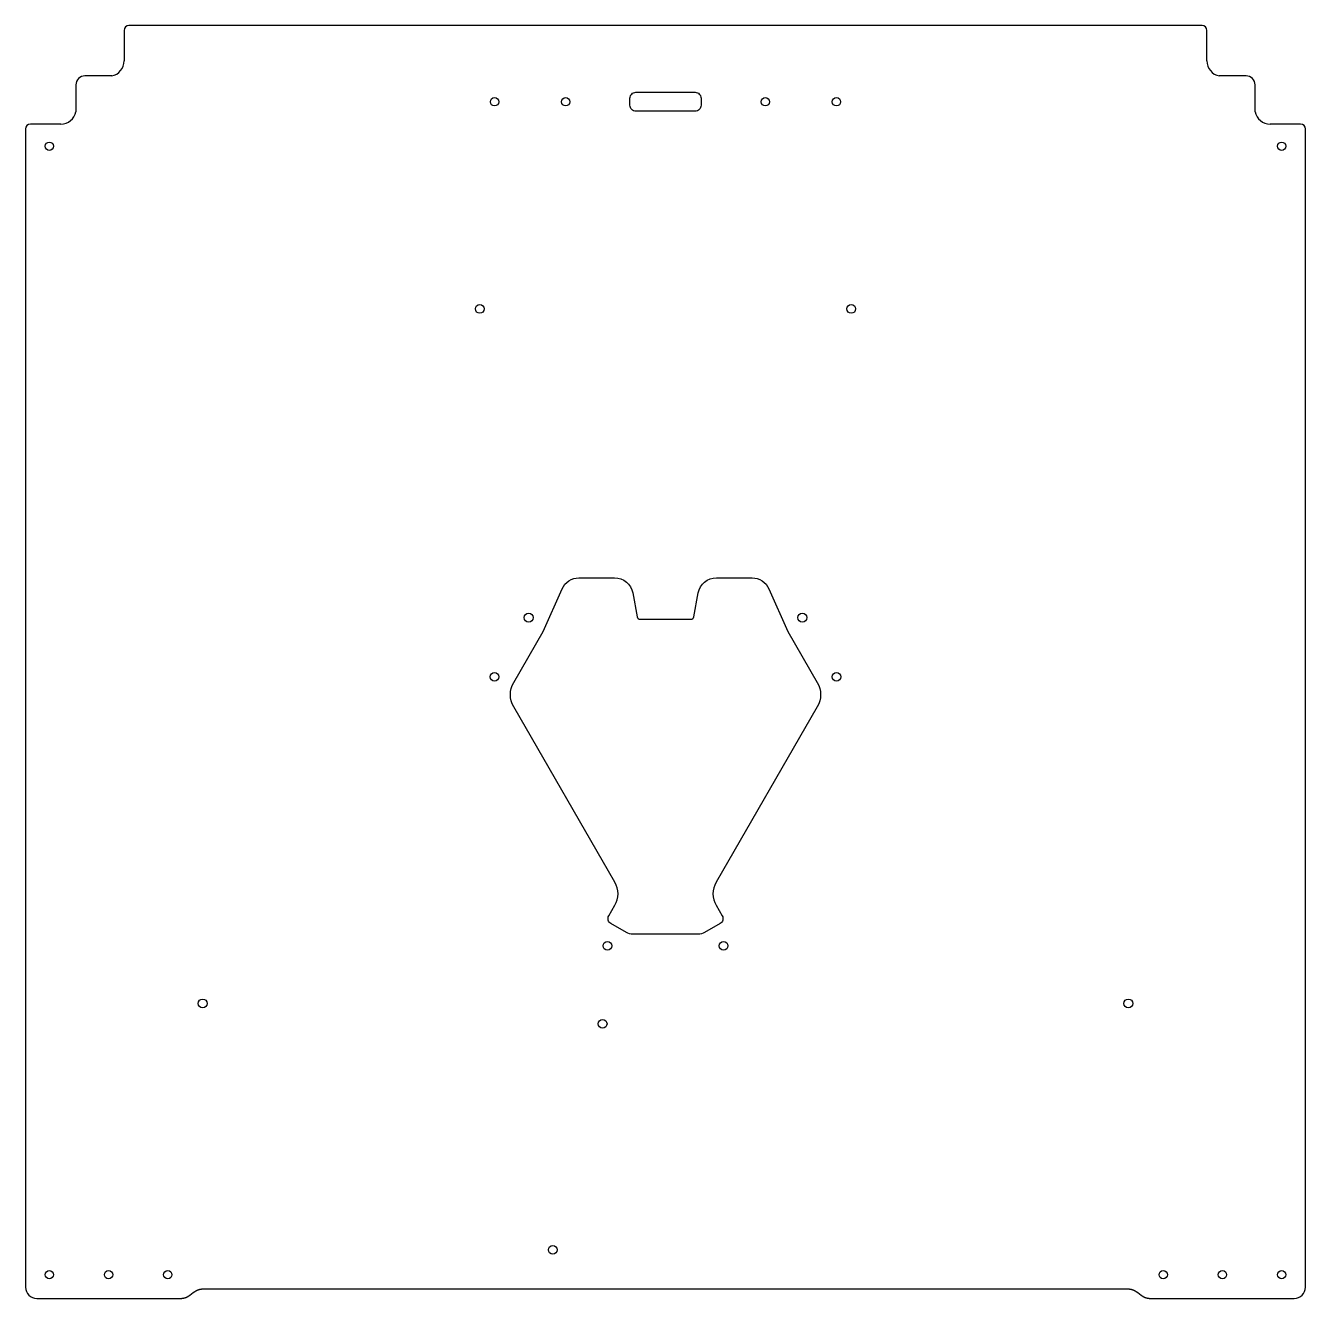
# Model space of a CAD drawing. Header units: millimetres. Extents: x -270 to 270, y -217 to 320.
import ezdxf

# ---------------------------------------------------------------- set-up
doc = ezdxf.new("R2010")
doc.units = ezdxf.units.MM
doc.layers.get('0').update_dxf_attribs({"linetype": 'CONTINUOUS'})

msp = doc.modelspace()

# ---------------------------------------------------------------- linework, layer by layer
for p, q in [((-225.1, 320), (-226.4, 320)), ((225.1, 320), (-225.1, 320)), ((226.4, 320), (225.1, 320)), ((-228.4, 318), (-228.4, 305.1)), ((228.4, 305.1), (228.4, 318)), ((-233.67, 298.8), (-245, 298.8)), ((245, 298.8), (233.67, 298.8)), ((-248.8, 295), (-248.8, 283.67)), ((248.8, 283.67), (248.8, 295)), ((-270, 276.4), (-270, 275.1)), ((-255.1, 278.4), (-268, 278.4)), ((268, 278.4), (255.1, 278.4)), ((270, 275.1), (270, 276.4)), ((-270, 275.1), (-270, -212.3)), ((270, -212.3), (270, 275.1)), ((-195, -213), (195, -213)), ((-265.3, -217), (-204.7, -217)), ((204.7, -217), (265.3, -217))]:
    msp.add_line(p, q)
for points in [[(-12.5, 291.86), (12.5, 291.86, -0.414214), (15, 289.36), (15, 286.36, -0.414214), (12.5, 283.86), (-12.5, 283.86, -0.414214), (-15, 286.36), (-15, 289.36, -0.414214)], [(13.82, -63.34), (-13.82, -63.34, -0.131652), (-16.47, -62.63), (-23.1, -58.79, -0.414214), (-23.94, -55.65), (-21.33, -51.14, 0.267949), (-21.33, -41.44), (-64.06, 32.56, -0.267949), (-64.06, 42.86), (-51.65, 64.35), (-43.63, 82.39, -0.296264), (-36.5, 87.01), (-21.5, 87.01, -0.361048), (-13.83, 80.65), (-11.93, 70.49, 0.361048), (-10.75, 69.51), (10.75, 69.51, 0.361048), (11.93, 70.49), (13.83, 80.65, -0.361048), (21.5, 87.01), (36.5, 87.01, -0.296264), (43.63, 82.39), (51.65, 64.35), (64.06, 42.86, -0.267949), (64.06, 32.56), (21.33, -41.44, 0.267949), (21.33, -51.14), (23.94, -55.65, -0.414214), (23.1, -58.79), (16.47, -62.63, -0.131652)]]:
    msp.add_lwpolyline(points, format="xyb", close=True)
for centre, radius in [((-72.14, 287.86), 1.75), ((-42.14, 287.86), 1.75), ((42.14, 287.86), 1.75), ((72.14, 287.86), 1.75), ((-260, 269.1), 1.75), ((260, 269.1), 1.75), ((-78.38, 200.46), 1.85), ((78.38, 200.46), 1.85), ((-57.75, 70.21), 1.85), ((57.75, 70.21), 1.85), ((-72.17, 45.22), 1.85), ((72.17, 45.22), 1.85), ((-24.52, -68.25), 1.85), ((24.52, -68.25), 1.85), ((-195.29, -92.54), 1.85), ((195.29, -92.54), 1.85), ((-26.53, -101.18), 1.85), ((-47.58, -196.52), 1.85), ((-260, -207), 1.75), ((-235, -207), 1.75), ((-210, -207), 1.75), ((210, -207), 1.75), ((235, -207), 1.75), ((260, -207), 1.75)]:
    msp.add_circle(centre, radius)
for centre, radius, start, end in [((-226.4, 318), 2, 90, 180), ((226.4, 318), 2, 0, 90), ((-234.8, 305.1), 6.4, -79.858, 0), ((234.8, 305.1), 6.4, 180, 259.858), ((-245, 295), 3.8, 90, 180), ((245, 295), 3.8, 0, 90), ((-255.1, 284.8), 6.4, 270, 349.8584), ((255.1, 284.8), 6.4, 190.1416, 270), ((-268, 276.4), 2, 90, 180), ((268, 276.4), 2, 0, 90), ((-265.3, -212.3), 4.7, 180, 270), ((265.3, -212.3), 4.7, -90, 0)]:
    msp.add_arc(centre, radius, start, end)
for points in [[(-204.7, -217), (-204.45, -217), (-203.95, -216.98), (-203.26, -216.89), (-202.42, -216.65), (-201.49, -216.19), (-200.65, -215.62), (-199.85, -215), (-199.05, -214.38), (-198.21, -213.81), (-197.28, -213.35), (-196.44, -213.11), (-195.75, -213.02), (-195.25, -213), (-195, -213)], [(195, -213), (195.25, -213), (195.75, -213.02), (196.44, -213.11), (197.28, -213.35), (198.21, -213.81), (199.05, -214.38), (199.85, -215), (200.65, -215.62), (201.49, -216.19), (202.42, -216.65), (203.26, -216.89), (203.95, -216.98), (204.45, -217), (204.7, -217)]]:
    msp.add_open_spline(points, degree=5)

doc.saveas('drawing.dxf')
